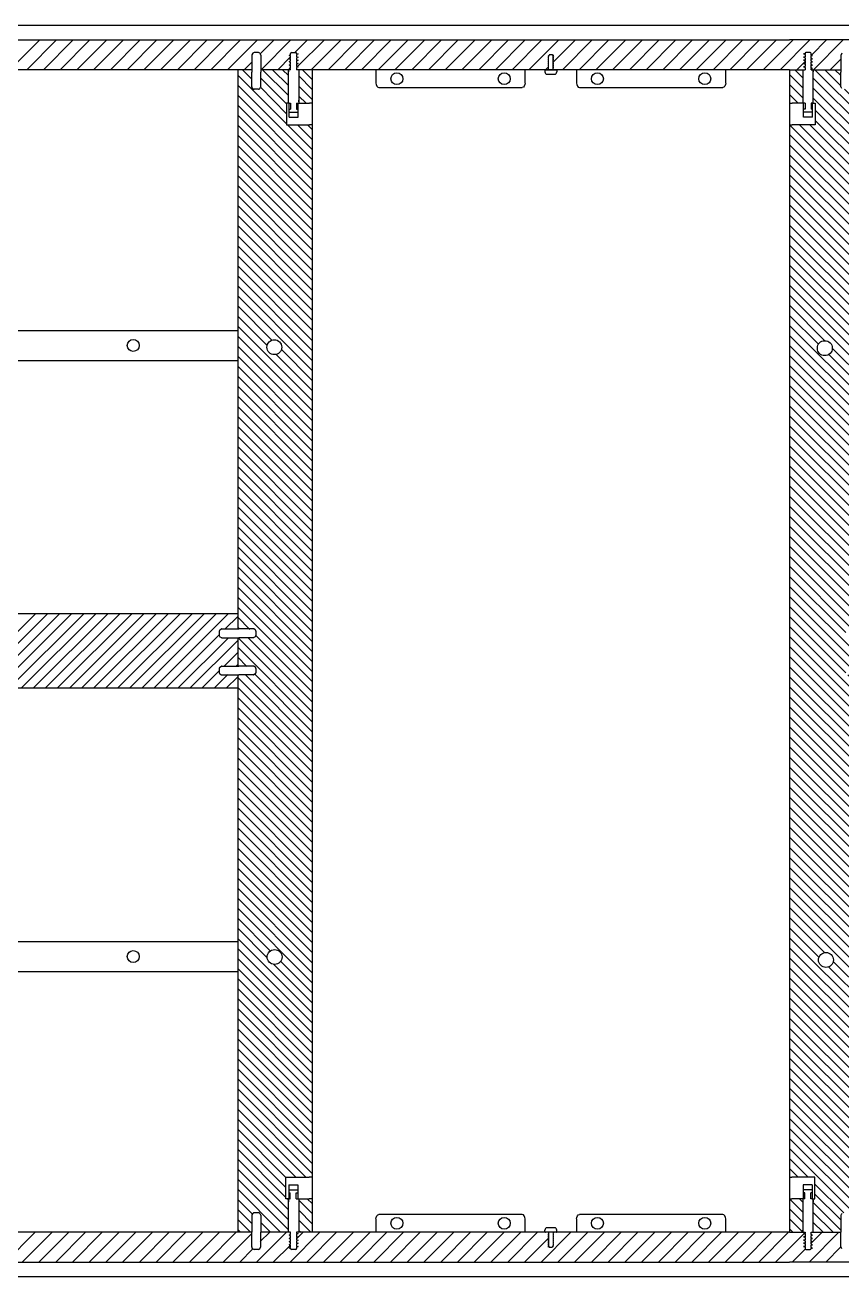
# Model space of a CAD drawing. Header units: millimetres. Extents: x 87 to 2337, y 122 to 625.
# Drawn here: x 892.6 to 947.4, y 317.8 to 401.8 of the extents above; entities that cross this region are included whole.
import ezdxf

# ---------------------------------------------------------------- set-up
doc = ezdxf.new("R2010")
doc.units = ezdxf.units.MM
doc.layers.get('0').update_dxf_attribs({"color": 255})
doc.layers.add('GIUNZIONI', color=2, linetype='Continuous')
doc.layers.add('VITI', color=4, linetype='Continuous')

msp = doc.modelspace()

# ---------------------------------------------------------------- hatches: boundary and pattern name
at = {"layer": 'GIUNZIONI'}
h = msp.add_hatch(dxfattribs=at)
h.set_pattern_fill('ANSI31', color=8, scale=0.15, angle=90)
h.paths.add_polyline_path([(911.85, 398.789), (910.95, 398.789), (910.95, 396.538), (911.011, 396.538), (911.104, 396.538), (911.67, 396.538), (911.85, 396.538)])
h = msp.add_hatch(dxfattribs=at)
h.set_pattern_fill('ANSI31', color=8, scale=0.15, angle=90)
h.paths.add_polyline_path([(948.85, 398.789), (947.9, 398.789), (947.9, 398.636), (947.9, 397.632), (947.8, 397.482), (947.4, 397.482), (947.3, 397.633), (947.3, 398.789), (945.45, 398.789), (945.45, 396.538), (945.585, 396.538), (945.585, 395.278), (945.585, 395.098), (944.595, 395.098), (944.03, 395.098), (943.85, 395.098), (943.85, 324.48), (944.005, 324.48), (944.57, 324.48), (945.56, 324.48), (945.56, 324.3), (945.56, 323.04), (945.45, 323.04), (945.45, 320.789), (947.3, 320.789), (947.3, 320.792), (947.3, 320.932), (947.3, 321.942), (947.4, 322.093), (947.8, 322.093), (947.9, 321.943), (947.9, 320.789), (948.688, 320.789), (948.85, 320.95), (948.85, 358.179), (947.776, 358.179), (947.626, 358.279), (947.626, 358.679), (947.777, 358.779), (948.85, 358.779), (948.85, 360.679), (947.776, 360.679), (947.626, 360.779), (947.626, 361.179), (947.777, 361.279), (948.85, 361.279)])
h.paths.add_polyline_path([(946.722, 380.108, -1), (945.722, 380.108, -1)], flags=16)
h.paths.add_polyline_path([(946.797, 339.062, -1), (945.797, 339.062, -1)], flags=16)
h = msp.add_hatch(dxfattribs=at)
h.set_pattern_fill('ANSI31', color=8, scale=0.15, angle=90)
h.paths.add_polyline_path([(944.75, 398.789), (943.85, 398.789), (943.85, 396.538), (944.03, 396.538), (944.595, 396.538), (944.689, 396.538), (944.75, 396.538)])
h = msp.add_hatch(dxfattribs=at)
h.set_pattern_fill('ANSI31', color=8, scale=0.15, angle=90)
h.paths.add_polyline_path([(911.85, 323.04), (911.645, 323.04), (911.079, 323.04), (910.986, 323.04), (910.95, 323.039), (910.95, 320.789), (911.85, 320.789)])
h = msp.add_hatch(dxfattribs=at)
h.set_pattern_fill('ANSI31', color=8, scale=0.15, angle=90)
h.paths.add_polyline_path([(944.75, 323.039), (944.664, 323.04), (944.57, 323.04), (944.005, 323.04), (943.85, 323.04), (943.85, 320.789), (944.75, 320.789)])

# ---------------------------------------------------------------- linework, layer by layer
for p, q in [((837.85, 401.789), (1017.85, 401.789)), ((846.85, 400.789), (943.85, 400.789)), ((1008.85, 400.789), (943.85, 400.789)), ((907.8, 398.789), (850.3, 398.789)), ((906.85, 398.789), (906.85, 361.279)), ((910.4, 398.789), (908.4, 398.789)), ((943.85, 398.789), (910.8, 398.789)), ((911.85, 398.789), (911.85, 320.789)), ((927.5, 398.789), (928.2, 398.789)), ((943.85, 398.789), (944.9, 398.789)), ((943.85, 398.789), (943.85, 320.789)), ((945.3, 398.789), (947.3, 398.789)), ((840.85, 381.289), (906.85, 381.289)), ((840.85, 379.289), (906.85, 379.289)), ((906.85, 362.289), (840.85, 362.289)), ((906.85, 360.679), (906.85, 358.779)), ((906.85, 358.179), (906.85, 320.789)), ((906.85, 357.289), (840.85, 357.289)), ((840.85, 340.289), (906.85, 340.289)), ((840.85, 338.289), (906.85, 338.289)), ((907.8, 320.789), (850.3, 320.789)), ((910.4, 320.789), (908.4, 320.789)), ((943.85, 320.789), (910.8, 320.789)), ((943.85, 320.789), (944.9, 320.789)), ((945.3, 320.789), (947.3, 320.789)), ((846.85, 318.789), (943.85, 318.789)), ((1008.85, 318.789), (943.85, 318.789)), ((1017.85, 317.789), (837.85, 317.789))]:
    msp.add_line(p, q)
at = {"layer": 'GIUNZIONI', "color": 8, "linetype": 'Continuous'}
for p, q in [((910.114, 395.166), (906.85, 398.43)), ((907.8, 398.154), (907.165, 398.789)), ((910.114, 396.513), (908.4, 398.227)), ((910.25, 397.051), (908.512, 398.789)), ((910.25, 397.724), (909.185, 398.789)), ((910.25, 398.398), (909.859, 398.789)), ((911.85, 392.757), (906.85, 397.757)), ((910.114, 395.839), (908.392, 397.62)), ((911.85, 392.083), (906.85, 397.083)), ((911.85, 391.41), (906.85, 396.41)), ((911.85, 390.736), (906.85, 395.736)), ((911.85, 390.063), (906.85, 395.063)), ((911.85, 393.43), (910.182, 395.098)), ((911.85, 394.104), (910.856, 395.098)), ((911.85, 394.777), (911.529, 395.098)), ((911.85, 389.389), (906.85, 394.389)), ((911.85, 388.716), (906.85, 393.716)), ((911.85, 388.042), (906.85, 393.042)), ((911.85, 387.369), (906.85, 392.369)), ((911.85, 386.695), (906.85, 391.695)), ((911.85, 386.022), (906.85, 391.022)), ((911.85, 385.348), (906.85, 390.348)), ((911.85, 384.675), (906.85, 389.675)), ((911.85, 384.001), (906.85, 389.001)), ((911.85, 383.328), (906.85, 388.328)), ((911.85, 382.654), (906.85, 387.654)), ((911.85, 381.981), (906.85, 386.981)), ((911.85, 381.307), (906.85, 386.307)), ((911.85, 380.633), (906.85, 385.633)), ((911.85, 379.96), (906.85, 384.96)), ((911.85, 379.286), (906.85, 384.286)), ((911.85, 378.613), (906.85, 383.613)), ((909.143, 380.646), (906.85, 382.939)), ((908.823, 380.293), (906.85, 382.266)), ((911.85, 376.592), (906.85, 381.592)), ((911.85, 375.919), (906.85, 380.919)), ((911.85, 375.245), (906.85, 380.245)), ((911.85, 377.266), (909.427, 379.688)), ((911.85, 377.939), (909.78, 380.009)), ((911.85, 374.572), (906.85, 379.572)), ((911.85, 373.898), (906.85, 378.898)), ((911.85, 373.225), (906.85, 378.225)), ((911.85, 372.551), (906.85, 377.551)), ((911.85, 371.878), (906.85, 376.878)), ((911.85, 371.204), (906.85, 376.204)), ((911.85, 370.531), (906.85, 375.531)), ((911.85, 369.857), (906.85, 374.857)), ((911.85, 369.184), (906.85, 374.184)), ((911.85, 368.51), (906.85, 373.51)), ((911.85, 367.837), (906.85, 372.837)), ((911.85, 367.163), (906.85, 372.163)), ((911.85, 366.49), (906.85, 371.49)), ((911.85, 365.816), (906.85, 370.816)), ((911.85, 365.143), (906.85, 370.143)), ((911.85, 364.469), (906.85, 369.469)), ((911.85, 363.796), (906.85, 368.796)), ((911.85, 363.122), (906.85, 368.122)), ((911.85, 362.448), (906.85, 367.448)), ((911.85, 361.775), (906.85, 366.775)), ((911.85, 361.101), (906.85, 366.101)), ((911.85, 360.428), (906.85, 365.428)), ((911.85, 359.754), (906.85, 364.754)), ((911.85, 359.081), (906.85, 364.081)), ((911.85, 358.407), (906.85, 363.407)), ((911.85, 357.734), (906.85, 362.734)), ((907.67, 361.24), (906.85, 362.06)), ((906.963, 361.274), (906.85, 361.387)), ((911.85, 355.713), (906.884, 360.679)), ((911.85, 356.387), (907.558, 360.679)), ((911.85, 357.06), (908.073, 360.837)), ((911.85, 355.04), (906.85, 360.04)), ((907.467, 358.749), (906.85, 359.366)), ((911.85, 353.019), (906.85, 358.019)), ((911.85, 353.693), (907.364, 358.179)), ((911.85, 354.366), (907.992, 358.224)), ((911.85, 352.346), (906.85, 357.346)), ((911.85, 351.672), (906.85, 356.672)), ((911.85, 350.999), (906.85, 355.999)), ((911.85, 350.325), (906.85, 355.325)), ((911.85, 349.652), (906.85, 354.652)), ((911.85, 348.978), (906.85, 353.978)), ((911.85, 348.305), (906.85, 353.305)), ((911.85, 347.631), (906.85, 352.631)), ((911.85, 346.958), (906.85, 351.958)), ((911.85, 346.284), (906.85, 351.284)), ((911.85, 345.61), (906.85, 350.61)), ((911.85, 344.937), (906.85, 349.937)), ((911.85, 344.263), (906.85, 349.263)), ((911.85, 343.59), (906.85, 348.59)), ((911.85, 342.916), (906.85, 347.916)), ((911.85, 342.243), (906.85, 347.243)), ((911.85, 341.569), (906.85, 346.569)), ((911.85, 340.896), (906.85, 345.896)), ((911.85, 340.222), (906.85, 345.222)), ((911.85, 339.549), (906.85, 344.549)), ((911.85, 338.875), (906.85, 343.875)), ((911.85, 338.202), (906.85, 343.202)), ((911.85, 337.528), (906.85, 342.528)), ((909.036, 339.669), (906.85, 341.855)), ((908.827, 339.204), (906.85, 341.181)), ((911.85, 335.508), (906.85, 340.508)), ((911.85, 334.834), (906.85, 339.834)), ((911.85, 334.161), (906.85, 339.161)), ((911.85, 336.181), (909.269, 338.762)), ((911.85, 336.855), (909.733, 338.972)), ((911.85, 333.487), (906.85, 338.487)), ((911.85, 332.814), (906.85, 337.814)), ((911.85, 332.14), (906.85, 337.14)), ((911.85, 331.467), (906.85, 336.467)), ((911.85, 330.793), (906.85, 335.793)), ((911.85, 330.12), (906.85, 335.12)), ((911.85, 329.446), (906.85, 334.446)), ((911.85, 328.773), (906.85, 333.773)), ((911.85, 328.099), (906.85, 333.099)), ((911.85, 327.425), (906.85, 332.425)), ((911.85, 326.752), (906.85, 331.752)), ((911.85, 326.078), (906.85, 331.078)), ((911.85, 325.405), (906.85, 330.405)), ((911.85, 324.731), (906.85, 329.731)), ((911.428, 324.48), (906.85, 329.058)), ((910.755, 324.48), (906.85, 328.384)), ((910.089, 324.471), (906.85, 327.711)), ((910.089, 323.798), (906.85, 327.037)), ((910.089, 323.124), (906.85, 326.364)), ((910.25, 322.29), (906.85, 325.69)), ((910.25, 321.617), (906.85, 325.017)), ((910.25, 320.943), (906.85, 324.343)), ((909.731, 320.789), (906.85, 323.67)), ((907.853, 321.993), (906.85, 322.996)), ((910.25, 322.964), (910.174, 323.04)), ((907.821, 321.351), (906.85, 322.323)), ((907.71, 320.789), (906.85, 321.649)), ((907.037, 320.789), (906.85, 320.976)), ((909.057, 320.789), (908.4, 321.446))]:
    msp.add_line(p, q, dxfattribs=at)
at = {"layer": 'GIUNZIONI'}
for p, q in [((916.125, 398.789), (916.125, 397.889)), ((926.125, 397.889), (926.125, 398.789)), ((929.575, 398.789), (929.575, 397.889)), ((939.575, 397.889), (939.575, 398.789)), ((916.325, 397.589), (925.925, 397.589)), ((929.775, 397.589), (939.375, 397.589)), ((925.925, 321.989), (916.325, 321.989)), ((939.375, 321.989), (929.775, 321.989)), ((916.125, 321.689), (916.125, 320.789)), ((926.125, 320.789), (926.125, 321.689)), ((929.575, 321.689), (929.575, 320.789)), ((939.575, 320.789), (939.575, 321.689))]:
    msp.add_line(p, q, dxfattribs=at)
for points in [[(916.125, 397.889), (916.125, 397.769), (916.205, 397.589), (916.325, 397.589)], [(926.125, 397.889), (926.125, 397.769), (926.045, 397.589), (925.925, 397.589)], [(929.575, 397.889), (929.575, 397.769), (929.655, 397.589), (929.775, 397.589)], [(939.575, 397.889), (939.575, 397.769), (939.495, 397.589), (939.375, 397.589)], [(916.125, 321.689), (916.125, 321.809), (916.205, 321.989), (916.325, 321.989)], [(926.125, 321.689), (926.125, 321.809), (926.045, 321.989), (925.925, 321.989)], [(929.575, 321.689), (929.575, 321.809), (929.655, 321.989), (929.775, 321.989)], [(939.575, 321.689), (939.575, 321.809), (939.495, 321.989), (939.375, 321.989)]]:
    msp.add_open_spline(points, degree=3, dxfattribs=at)
at = {"layer": 'VITI', "color": 8, "linetype": 'Continuous'}
for p, q in [((891.58, 398.789), (893.58, 400.789)), ((892.703, 398.789), (894.703, 400.789)), ((893.825, 398.789), (895.825, 400.789)), ((894.948, 398.789), (896.948, 400.789)), ((896.071, 398.789), (898.071, 400.789)), ((897.193, 398.789), (899.193, 400.789)), ((898.316, 398.789), (900.316, 400.789)), ((899.438, 398.789), (901.438, 400.789)), ((900.561, 398.789), (902.561, 400.789)), ((901.683, 398.789), (903.683, 400.789)), ((902.806, 398.789), (904.806, 400.789)), ((903.928, 398.789), (905.928, 400.789)), ((905.051, 398.789), (907.051, 400.789)), ((906.173, 398.789), (908.173, 400.789)), ((908.357, 399.85), (909.296, 400.789)), ((908.418, 398.789), (910.418, 400.789)), ((910.691, 399.939), (911.541, 400.789)), ((910.87, 398.996), (912.663, 400.789)), ((911.786, 398.789), (913.786, 400.789)), ((912.908, 398.789), (914.908, 400.789)), ((914.031, 398.789), (916.031, 400.789)), ((915.154, 398.789), (917.154, 400.789)), ((916.276, 398.789), (918.276, 400.789)), ((917.399, 398.789), (919.399, 400.789)), ((918.521, 398.789), (920.521, 400.789)), ((919.644, 398.789), (921.644, 400.789)), ((920.766, 398.789), (922.766, 400.789)), ((921.889, 398.789), (923.889, 400.789)), ((923.011, 398.789), (925.011, 400.789)), ((924.134, 398.789), (926.134, 400.789)), ((925.256, 398.789), (927.256, 400.789)), ((926.379, 398.789), (928.379, 400.789)), ((928, 399.287), (929.501, 400.789)), ((928.624, 398.789), (930.624, 400.789)), ((929.746, 398.789), (931.746, 400.789)), ((930.869, 398.789), (932.869, 400.789)), ((931.992, 398.789), (933.992, 400.789)), ((933.114, 398.789), (935.114, 400.789)), ((934.237, 398.789), (936.237, 400.789)), ((935.359, 398.789), (937.359, 400.789)), ((936.482, 398.789), (938.482, 400.789)), ((937.604, 398.789), (939.604, 400.789)), ((938.727, 398.789), (940.727, 400.789)), ((939.849, 398.789), (941.849, 400.789)), ((940.972, 398.789), (942.972, 400.789)), ((942.094, 398.789), (944.094, 400.789)), ((943.217, 398.789), (945.217, 400.789)), ((945.328, 399.777), (946.339, 400.789)), ((945.462, 398.789), (947.462, 400.789)), ((907.296, 398.789), (907.8, 399.293)), ((909.541, 398.789), (910.4, 399.648)), ((944.339, 398.789), (944.9, 399.349)), ((946.584, 398.789), (947.3, 399.504)), ((910.8, 398.925), (910.842, 398.968)), ((927.501, 398.789), (927.7, 398.987)), ((888.291, 357.289), (893.291, 362.289)), ((889.1, 357.289), (894.1, 362.289)), ((889.908, 357.289), (894.908, 362.289)), ((890.716, 357.289), (895.716, 362.289)), ((891.524, 357.289), (896.524, 362.289)), ((892.332, 357.289), (897.332, 362.289)), ((893.141, 357.289), (898.141, 362.289)), ((893.949, 357.289), (898.949, 362.289)), ((894.757, 357.289), (899.757, 362.289)), ((895.565, 357.289), (900.565, 362.289)), ((896.374, 357.289), (901.374, 362.289)), ((897.182, 357.289), (902.182, 362.289)), ((897.99, 357.289), (902.99, 362.289)), ((898.798, 357.289), (903.798, 362.289)), ((899.607, 357.289), (904.607, 362.289)), ((900.415, 357.289), (905.415, 362.289)), ((901.223, 357.289), (906.223, 362.289)), ((906.021, 361.279), (906.85, 362.108)), ((906.829, 361.279), (906.85, 361.299)), ((902.031, 357.289), (905.62, 360.877)), ((902.839, 357.289), (906.229, 360.679)), ((903.648, 357.289), (906.85, 360.491)), ((905.946, 358.779), (906.85, 359.683)), ((906.754, 358.779), (906.85, 358.875)), ((904.456, 357.289), (905.62, 358.453)), ((905.264, 357.289), (906.184, 358.209)), ((906.072, 357.289), (906.85, 358.066)), ((891.28, 318.789), (893.28, 320.789)), ((892.403, 318.789), (894.403, 320.789)), ((893.525, 318.789), (895.525, 320.789)), ((894.648, 318.789), (896.648, 320.789)), ((895.77, 318.789), (897.77, 320.789)), ((896.893, 318.789), (898.893, 320.789)), ((898.015, 318.789), (900.015, 320.789)), ((899.138, 318.789), (901.138, 320.789)), ((900.26, 318.789), (902.26, 320.789)), ((901.383, 318.789), (903.383, 320.789)), ((902.505, 318.789), (904.505, 320.789)), ((903.628, 318.789), (905.628, 320.789)), ((904.751, 318.789), (906.751, 320.789)), ((905.873, 318.789), (907.8, 320.716)), ((908.118, 318.789), (910.118, 320.789)), ((908.368, 320.161), (908.996, 320.789)), ((910.363, 318.789), (912.363, 320.789)), ((910.8, 320.348), (911.241, 320.789)), ((911.486, 318.789), (913.486, 320.789)), ((912.608, 318.789), (914.608, 320.789)), ((913.731, 318.789), (915.731, 320.789)), ((914.853, 318.789), (916.853, 320.789)), ((915.976, 318.789), (917.976, 320.789)), ((917.098, 318.789), (919.098, 320.789)), ((918.221, 318.789), (920.221, 320.789)), ((919.343, 318.789), (921.343, 320.789)), ((920.466, 318.789), (922.466, 320.789)), ((921.589, 318.789), (923.589, 320.789)), ((922.711, 318.789), (924.711, 320.789)), ((923.834, 318.789), (925.834, 320.789)), ((924.956, 318.789), (926.956, 320.789)), ((926.079, 318.789), (927.66, 320.37)), ((927.201, 318.789), (929.201, 320.789)), ((927.676, 320.386), (927.7, 320.41)), ((928.009, 320.719), (928.079, 320.789)), ((928.324, 318.789), (930.324, 320.789)), ((929.446, 318.789), (931.446, 320.789)), ((930.569, 318.789), (932.569, 320.789)), ((931.691, 318.789), (933.691, 320.789)), ((932.814, 318.789), (934.814, 320.789)), ((933.936, 318.789), (935.936, 320.789)), ((935.059, 318.789), (937.059, 320.789)), ((936.181, 318.789), (938.181, 320.789)), ((937.304, 318.789), (939.304, 320.789)), ((938.427, 318.789), (940.427, 320.789)), ((939.549, 318.789), (941.549, 320.789)), ((940.672, 318.789), (942.672, 320.789)), ((941.794, 318.789), (943.794, 320.789)), ((942.917, 318.789), (944.819, 320.691)), ((945.162, 318.789), (947.162, 320.789)), ((945.3, 320.05), (946.039, 320.789)), ((906.996, 318.789), (907.878, 319.671)), ((909.241, 318.789), (910.384, 319.932)), ((944.039, 318.789), (944.9, 319.65)), ((946.284, 318.789), (947.3, 319.804))]:
    msp.add_line(p, q, dxfattribs=at)
at = {"layer": 'VITI'}
for p, q in [((907.87, 399.892), (907.808, 399.799)), ((908.246, 399.936), (907.953, 399.936)), ((908.33, 399.891), (908.392, 399.798)), ((910.4, 399.791), (910.4, 399.889)), ((910.45, 399.939), (910.75, 399.939)), ((910.8, 399.889), (910.8, 399.863)), ((910.8, 399.863), (910.9, 399.86)), ((910.9, 399.86), (910.8, 399.812)), ((944.9, 399.863), (944.8, 399.86)), ((944.8, 399.86), (944.9, 399.812)), ((944.9, 399.889), (944.9, 399.863)), ((945.25, 399.939), (944.95, 399.939)), ((945.3, 399.791), (945.3, 399.889)), ((947.37, 399.891), (947.308, 399.798)), ((907.8, 399.771), (907.8, 398.776)), ((908.4, 399.77), (908.4, 398.776)), ((910.3, 399.743), (910.4, 399.791)), ((910.4, 399.741), (910.3, 399.743)), ((910.3, 399.526), (910.4, 399.575)), ((910.4, 399.525), (910.3, 399.526)), ((910.3, 399.31), (910.4, 399.359)), ((910.4, 399.308), (910.3, 399.31)), ((910.3, 399.094), (910.4, 399.142)), ((910.4, 399.092), (910.3, 399.094)), ((910.4, 399.575), (910.4, 399.741)), ((910.4, 399.359), (910.4, 399.525)), ((910.4, 399.142), (910.4, 399.308)), ((910.4, 398.926), (910.4, 399.092)), ((910.8, 399.812), (910.8, 399.646)), ((910.8, 399.646), (910.9, 399.644)), ((910.9, 399.644), (910.8, 399.596)), ((910.8, 399.596), (910.8, 399.43)), ((910.8, 399.43), (910.9, 399.427)), ((910.9, 399.427), (910.8, 399.38)), ((910.8, 399.38), (910.8, 399.214)), ((910.8, 399.214), (910.9, 399.211)), ((910.9, 399.211), (910.8, 399.164)), ((910.8, 399.164), (910.8, 398.998)), ((927.704, 399.695), (927.65, 399.67)), ((927.65, 399.67), (927.7, 399.659)), ((927.7, 399.56), (927.65, 399.536)), ((927.65, 399.536), (927.7, 399.526)), ((927.7, 399.427), (927.65, 399.402)), ((927.65, 399.402), (927.7, 399.392)), ((927.7, 399.293), (927.65, 399.268)), ((927.65, 399.268), (927.7, 399.258)), ((927.7, 399.159), (927.65, 399.135)), ((927.65, 399.135), (927.7, 399.124)), ((927.7, 399.025), (927.65, 399.001)), ((927.65, 399.001), (927.7, 398.99)), ((927.7, 399.56), (927.7, 399.653)), ((927.7, 399.427), (927.7, 399.526)), ((927.7, 399.293), (927.7, 399.392)), ((927.7, 399.159), (927.7, 399.258)), ((927.7, 399.025), (927.7, 399.124)), ((927.713, 399.723), (927.738, 399.791)), ((927.962, 399.791), (927.738, 399.791)), ((927.979, 399.744), (927.962, 399.791)), ((928.041, 399.74), (927.979, 399.744)), ((927.991, 399.711), (928.041, 399.74)), ((928, 399.614), (928, 399.653)), ((928.05, 399.608), (928, 399.614)), ((928, 399.579), (928.05, 399.608)), ((928, 399.48), (928, 399.579)), ((928.05, 399.474), (928, 399.48)), ((928, 399.445), (928.05, 399.474)), ((928, 399.346), (928, 399.445)), ((928.05, 399.34), (928, 399.346)), ((928, 399.311), (928.05, 399.34)), ((928, 399.213), (928, 399.311)), ((928.05, 399.206), (928, 399.213)), ((928, 399.178), (928.05, 399.206)), ((928, 399.079), (928, 399.178)), ((928.05, 399.073), (928, 399.079)), ((928, 399.044), (928.05, 399.073)), ((928, 398.945), (928, 399.044)), ((944.9, 399.646), (944.8, 399.644)), ((944.8, 399.644), (944.9, 399.596)), ((944.9, 399.43), (944.8, 399.427)), ((944.8, 399.427), (944.9, 399.38)), ((944.9, 399.214), (944.8, 399.211)), ((944.8, 399.211), (944.9, 399.164)), ((944.9, 399.812), (944.9, 399.646)), ((944.9, 399.596), (944.9, 399.43)), ((944.9, 399.38), (944.9, 399.214)), ((944.9, 399.164), (944.9, 398.998)), ((945.4, 399.743), (945.3, 399.791)), ((945.3, 399.741), (945.4, 399.743)), ((945.3, 399.575), (945.3, 399.741)), ((945.4, 399.526), (945.3, 399.575)), ((945.3, 399.525), (945.4, 399.526)), ((945.3, 399.359), (945.3, 399.525)), ((945.4, 399.31), (945.3, 399.359)), ((945.3, 399.308), (945.4, 399.31)), ((945.3, 399.142), (945.3, 399.308)), ((945.4, 399.094), (945.3, 399.142)), ((945.3, 399.092), (945.4, 399.094)), ((945.3, 398.926), (945.3, 399.092)), ((947.3, 399.77), (947.3, 398.776)), ((907.8, 398.776), (907.8, 398.636)), ((907.8, 397.647), (907.8, 398.635)), ((908.4, 398.776), (908.4, 398.636)), ((908.4, 397.647), (908.4, 398.636)), ((910.25, 396.539), (910.25, 398.789)), ((910.25, 398.739), (910.25, 398.639)), ((910.3, 398.878), (910.4, 398.926)), ((910.4, 398.876), (910.3, 398.878)), ((910.4, 398.789), (910.4, 398.876)), ((910.8, 398.998), (910.9, 398.995)), ((910.9, 398.995), (910.8, 398.948)), ((910.8, 398.948), (910.8, 398.789)), ((910.95, 398.789), (910.95, 396.539)), ((927.45, 398.739), (927.45, 398.639)), ((927.45, 398.639), (927.45, 398.639)), ((927.6, 398.489), (928.1, 398.489)), ((927.7, 398.891), (927.65, 398.867)), ((927.65, 398.867), (927.7, 398.856)), ((927.7, 398.891), (927.7, 398.99)), ((927.7, 398.789), (927.7, 398.856)), ((928.05, 398.939), (928, 398.945)), ((928, 398.91), (928.05, 398.939)), ((928, 398.789), (928, 398.91)), ((928.25, 398.739), (928.25, 398.639)), ((928.25, 398.639), (928.25, 398.639)), ((944.75, 398.789), (944.75, 396.539)), ((944.9, 398.998), (944.8, 398.995)), ((944.8, 398.995), (944.9, 398.948)), ((944.9, 398.948), (944.9, 398.789)), ((945.4, 398.878), (945.3, 398.926)), ((945.3, 398.876), (945.4, 398.878)), ((945.3, 398.789), (945.3, 398.876)), ((945.45, 396.539), (945.45, 398.789)), ((945.45, 398.739), (945.45, 398.639)), ((947.3, 398.776), (947.3, 398.636)), ((947.3, 397.647), (947.3, 398.636)), ((907.87, 397.527), (907.808, 397.62)), ((908.246, 397.482), (907.953, 397.482)), ((908.33, 397.527), (908.392, 397.62)), ((947.37, 397.527), (947.308, 397.62)), ((910.299, 396.538), (910.114, 396.538)), ((910.114, 396.538), (910.114, 395.278)), ((910.25, 396.539), (910.4, 396.539)), ((910.303, 395.602), (910.299, 396.538)), ((910.4, 396.539), (910.4, 396.139)), ((910.8, 396.539), (910.8, 396.139)), ((910.8, 396.539), (910.95, 396.539)), ((910.9, 395.605), (910.9, 396.539)), ((910.9, 396.539), (911.011, 396.538)), ((910.95, 396.639), (910.95, 396.739)), ((911.011, 396.538), (911.104, 396.538)), ((911.104, 396.538), (911.67, 396.538)), ((911.85, 396.538), (911.67, 396.538)), ((943.85, 396.538), (944.03, 396.538)), ((944.595, 396.538), (944.03, 396.538)), ((944.689, 396.538), (944.595, 396.538)), ((944.8, 396.539), (944.689, 396.538)), ((944.9, 396.539), (944.75, 396.539)), ((944.8, 395.605), (944.8, 396.539)), ((944.9, 396.539), (944.9, 396.139)), ((945.45, 396.539), (945.3, 396.539)), ((945.3, 396.539), (945.3, 396.139)), ((945.397, 395.602), (945.401, 396.538)), ((945.401, 396.538), (945.585, 396.538)), ((945.585, 396.538), (945.585, 395.278)), ((910.3, 396.139), (910.4, 396.139)), ((910.301, 395.939), (910.9, 395.939)), ((910.8, 396.139), (910.9, 396.139)), ((944.9, 396.139), (944.8, 396.139)), ((945.398, 395.939), (944.8, 395.939)), ((945.399, 396.139), (945.3, 396.139)), ((910.114, 395.278), (910.114, 395.098)), ((910.114, 395.098), (911.104, 395.098)), ((910.303, 395.602), (910.9, 395.605)), ((911.104, 395.098), (911.67, 395.098)), ((911.85, 395.098), (911.67, 395.098)), ((943.85, 395.098), (944.03, 395.098)), ((944.595, 395.098), (944.03, 395.098)), ((945.585, 395.098), (944.595, 395.098)), ((945.397, 395.602), (944.8, 395.605)), ((945.585, 395.278), (945.585, 395.098)), ((905.664, 361.209), (905.758, 361.271)), ((905.785, 361.279), (906.78, 361.279)), ((906.78, 361.279), (906.92, 361.279)), ((907.908, 361.279), (906.92, 361.279)), ((908.029, 361.209), (907.935, 361.271)), ((905.62, 361.125), (905.62, 360.832)), ((905.664, 360.749), (905.757, 360.687)), ((905.785, 360.679), (906.78, 360.679)), ((906.78, 360.679), (906.92, 360.679)), ((907.908, 360.679), (906.92, 360.679)), ((908.029, 360.749), (907.936, 360.687)), ((908.073, 361.125), (908.073, 360.832)), ((905.664, 358.709), (905.758, 358.771)), ((905.785, 358.779), (906.78, 358.779)), ((906.78, 358.779), (906.92, 358.779)), ((907.908, 358.779), (906.92, 358.779)), ((908.029, 358.709), (907.935, 358.771)), ((905.62, 358.625), (905.62, 358.332)), ((905.664, 358.249), (905.757, 358.187)), ((905.785, 358.179), (906.78, 358.179)), ((906.78, 358.179), (906.92, 358.179)), ((907.908, 358.179), (906.92, 358.179)), ((908.029, 358.249), (907.936, 358.187)), ((908.073, 358.625), (908.073, 358.332)), ((910.089, 324.3), (910.089, 324.48)), ((910.089, 324.48), (911.079, 324.48)), ((910.089, 323.04), (910.089, 324.3)), ((911.079, 324.48), (911.645, 324.48)), ((911.825, 324.48), (911.645, 324.48)), ((943.825, 324.48), (944.005, 324.48)), ((944.57, 324.48), (944.005, 324.48)), ((945.56, 324.48), (944.57, 324.48)), ((945.56, 324.3), (945.56, 324.48)), ((945.56, 323.04), (945.56, 324.3)), ((910.278, 323.976), (910.274, 323.04)), ((910.275, 323.439), (910.375, 323.439)), ((910.276, 323.639), (910.875, 323.639)), ((910.278, 323.976), (910.875, 323.973)), ((910.375, 323.039), (910.375, 323.439)), ((910.775, 323.039), (910.775, 323.439)), ((910.775, 323.439), (910.875, 323.439)), ((910.875, 323.973), (910.875, 323.039)), ((945.372, 323.976), (944.775, 323.973)), ((944.775, 323.973), (944.775, 323.039)), ((945.373, 323.639), (944.775, 323.639)), ((944.875, 323.439), (944.775, 323.439)), ((944.875, 323.039), (944.875, 323.439)), ((945.374, 323.439), (945.275, 323.439)), ((945.275, 323.039), (945.275, 323.439)), ((945.372, 323.976), (945.376, 323.04)), ((910.274, 323.04), (910.089, 323.04)), ((910.25, 320.789), (910.25, 323.039)), ((910.25, 322.939), (910.25, 322.839)), ((910.274, 323.04), (910.375, 323.039)), ((910.775, 323.039), (910.875, 323.039)), ((910.875, 323.039), (910.986, 323.04)), ((910.95, 323.039), (910.95, 320.789)), ((910.986, 323.04), (911.079, 323.04)), ((911.079, 323.04), (911.645, 323.04)), ((911.85, 323.04), (911.645, 323.04)), ((943.825, 323.04), (944.005, 323.04)), ((944.57, 323.04), (944.005, 323.04)), ((944.664, 323.04), (944.57, 323.04)), ((944.775, 323.039), (944.664, 323.04)), ((944.75, 323.039), (944.75, 320.789)), ((944.875, 323.039), (944.75, 323.039)), ((945.376, 323.04), (945.275, 323.039)), ((945.376, 323.04), (945.56, 323.04)), ((945.45, 320.789), (945.45, 323.039)), ((945.45, 322.939), (945.45, 322.839)), ((907.8, 321.927), (907.8, 320.932)), ((907.87, 322.048), (907.808, 321.955)), ((908.246, 322.093), (907.953, 322.093)), ((908.33, 322.048), (908.392, 321.954)), ((908.4, 321.927), (908.4, 320.932)), ((947.3, 321.927), (947.3, 320.932)), ((947.37, 322.048), (947.308, 321.954)), ((907.8, 320.932), (907.8, 320.793)), ((908.4, 320.932), (908.4, 320.792)), ((927.45, 320.839), (927.45, 320.939)), ((927.45, 320.939), (927.45, 320.939)), ((928.1, 321.089), (927.6, 321.089)), ((928.25, 320.839), (928.25, 320.939)), ((928.25, 320.939), (928.25, 320.939)), ((944.75, 320.839), (944.75, 320.939)), ((947.3, 320.932), (947.3, 320.792)), ((907.8, 319.804), (907.8, 320.792)), ((908.4, 319.804), (908.4, 320.792)), ((910.3, 320.583), (910.4, 320.63)), ((910.4, 320.58), (910.3, 320.583)), ((910.3, 320.367), (910.4, 320.414)), ((910.4, 320.364), (910.3, 320.367)), ((910.3, 320.15), (910.4, 320.198)), ((910.4, 320.148), (910.3, 320.15)), ((910.4, 320.63), (910.4, 320.789)), ((910.4, 320.414), (910.4, 320.58)), ((910.4, 320.198), (910.4, 320.364)), ((910.4, 319.982), (910.4, 320.148)), ((910.8, 320.789), (910.8, 320.702)), ((910.8, 320.702), (910.9, 320.7)), ((910.9, 320.7), (910.8, 320.651)), ((910.8, 320.651), (910.8, 320.485)), ((910.8, 320.485), (910.9, 320.484)), ((910.9, 320.484), (910.8, 320.435)), ((910.8, 320.435), (910.8, 320.269)), ((910.8, 320.269), (910.9, 320.267)), ((910.9, 320.267), (910.8, 320.219)), ((910.8, 320.219), (910.8, 320.053)), ((910.8, 320.053), (910.9, 320.051)), ((910.9, 320.051), (910.8, 320.003)), ((928.2, 320.789), (927.5, 320.789)), ((927.7, 320.668), (927.65, 320.639)), ((927.65, 320.639), (927.7, 320.633)), ((927.7, 320.534), (927.65, 320.505)), ((927.65, 320.505), (927.7, 320.499)), ((927.7, 320.4), (927.65, 320.371)), ((927.65, 320.371), (927.7, 320.365)), ((927.7, 320.266), (927.65, 320.237)), ((927.65, 320.237), (927.7, 320.231)), ((927.7, 320.132), (927.65, 320.104)), ((927.65, 320.104), (927.7, 320.097)), ((927.7, 320.789), (927.7, 320.668)), ((927.7, 320.633), (927.7, 320.534)), ((927.7, 320.499), (927.7, 320.4)), ((927.7, 320.365), (927.7, 320.266)), ((927.7, 320.231), (927.7, 320.132)), ((927.7, 320.097), (927.7, 319.999)), ((928, 320.789), (928, 320.721)), ((928.05, 320.711), (928, 320.721)), ((928, 320.686), (928.05, 320.711)), ((928, 320.686), (928, 320.587)), ((928.05, 320.577), (928, 320.587)), ((928, 320.553), (928.05, 320.577)), ((928, 320.553), (928, 320.454)), ((928.05, 320.443), (928, 320.454)), ((928, 320.419), (928.05, 320.443)), ((928, 320.419), (928, 320.32)), ((928.05, 320.309), (928, 320.32)), ((928, 320.285), (928.05, 320.309)), ((928, 320.285), (928, 320.186)), ((928.05, 320.175), (928, 320.186)), ((928, 320.151), (928.05, 320.175)), ((928, 320.151), (928, 320.052)), ((928.05, 320.042), (928, 320.052)), ((928, 320.017), (928.05, 320.042)), ((944.9, 320.702), (944.8, 320.7)), ((944.8, 320.7), (944.9, 320.651)), ((944.9, 320.485), (944.8, 320.484)), ((944.8, 320.484), (944.9, 320.435)), ((944.9, 320.269), (944.8, 320.267)), ((944.8, 320.267), (944.9, 320.219)), ((944.9, 320.053), (944.8, 320.051)), ((944.8, 320.051), (944.9, 320.003)), ((944.9, 320.789), (944.9, 320.702)), ((944.9, 320.651), (944.9, 320.485)), ((944.9, 320.435), (944.9, 320.269)), ((944.9, 320.219), (944.9, 320.053)), ((945.3, 320.63), (945.3, 320.789)), ((945.4, 320.583), (945.3, 320.63)), ((945.3, 320.58), (945.4, 320.583)), ((945.3, 320.414), (945.3, 320.58)), ((945.4, 320.367), (945.3, 320.414)), ((945.3, 320.364), (945.4, 320.367)), ((945.3, 320.198), (945.3, 320.364)), ((945.4, 320.15), (945.3, 320.198)), ((945.3, 320.148), (945.4, 320.15)), ((945.3, 319.982), (945.3, 320.148)), ((947.3, 319.804), (947.3, 320.792)), ((907.87, 319.683), (907.808, 319.776)), ((908.246, 319.639), (907.953, 319.639)), ((908.33, 319.684), (908.392, 319.777)), ((910.3, 319.934), (910.4, 319.982)), ((910.4, 319.931), (910.3, 319.934)), ((910.3, 319.718), (910.4, 319.765)), ((910.4, 319.715), (910.3, 319.718)), ((910.4, 319.765), (910.4, 319.931)), ((910.4, 319.689), (910.4, 319.715)), ((910.75, 319.639), (910.45, 319.639)), ((910.8, 320.003), (910.8, 319.837)), ((910.8, 319.837), (910.9, 319.835)), ((910.9, 319.835), (910.8, 319.787)), ((910.8, 319.787), (910.8, 319.689)), ((927.7, 319.999), (927.65, 319.97)), ((927.65, 319.97), (927.7, 319.964)), ((927.709, 319.866), (927.659, 319.838)), ((927.659, 319.838), (927.721, 319.833)), ((927.7, 319.964), (927.7, 319.925)), ((927.721, 319.833), (927.738, 319.787)), ((927.738, 319.787), (927.962, 319.787)), ((927.987, 319.855), (927.962, 319.787)), ((927.995, 319.883), (928.05, 319.908)), ((928, 320.017), (928, 319.925)), ((928.05, 319.908), (928, 319.918)), ((944.9, 319.837), (944.8, 319.835)), ((944.8, 319.835), (944.9, 319.787)), ((944.9, 320.003), (944.9, 319.837)), ((944.9, 319.787), (944.9, 319.689)), ((944.95, 319.639), (945.25, 319.639)), ((945.4, 319.934), (945.3, 319.982)), ((945.3, 319.931), (945.4, 319.934)), ((945.3, 319.765), (945.3, 319.931)), ((945.4, 319.718), (945.3, 319.765)), ((945.3, 319.715), (945.4, 319.718)), ((945.3, 319.689), (945.3, 319.715)), ((947.37, 319.684), (947.308, 319.777))]:
    msp.add_line(p, q, dxfattribs=at)
for centre, radius in [((917.525, 398.189), 0.4), ((924.725, 398.189), 0.4), ((930.975, 398.189), 0.4), ((938.175, 398.189), 0.4), ((899.85, 380.289), 0.4), ((909.308, 380.174), 0.5), ((946.222, 380.108), 0.5), ((899.85, 339.289), 0.4), ((909.324, 339.259), 0.5), ((946.297, 339.062), 0.5), ((917.525, 321.389), 0.4), ((924.725, 321.389), 0.4), ((930.975, 321.389), 0.4), ((938.175, 321.389), 0.4)]:
    msp.add_circle(centre, radius, dxfattribs=at)
for centre, radius, start, end in [((907.953, 399.836), 0.1, 90, 146.29116), ((908.246, 399.836), 0.1, 33.56676, 90), ((910.45, 399.889), 0.05, 90, 180), ((910.75, 399.889), 0.05, 0, 90), ((944.95, 399.889), 0.05, 90, 180), ((945.25, 399.889), 0.05, 0, 90), ((907.85, 399.771), 0.05, 146.29116, 180), ((908.35, 399.77), 0.05, 0, 33.56676), ((927.9, 399.653), 0.2, 178.0665, 180), ((927.9, 399.653), 0.2, 159.44395, 167.73615), ((927.8, 399.653), 0.2, 0, 17.08956), ((947.35, 399.77), 0.05, 146.43324, 180), ((927.5, 398.739), 0.05, 90, 180), ((927.6, 398.639), 0.15, 180, 270), ((928.1, 398.639), 0.15, 270, 0), ((928.2, 398.739), 0.05, 0, 90), ((907.85, 397.647), 0.05, 180, 213.70884), ((907.953, 397.582), 0.1, 213.70884, 270), ((908.246, 397.582), 0.1, 270, 326.43324), ((908.35, 397.648), 0.05, 326.43324, 0), ((947.35, 397.648), 0.05, 180, 213.56676), ((905.72, 361.125), 0.1, 123.56676, 180), ((905.785, 361.229), 0.05, 90, 123.56676), ((907.907, 361.229), 0.05, 56.43324, 90), ((907.973, 361.125), 0.1, 0, 56.43324), ((905.72, 360.832), 0.1, 180, 236.29116), ((905.785, 360.729), 0.05, 236.29116, 270), ((907.908, 360.729), 0.05, 270, 303.70884), ((907.973, 360.832), 0.1, 303.70884, 0), ((905.72, 358.625), 0.1, 123.56676, 180), ((905.785, 358.729), 0.05, 90, 123.56676), ((907.907, 358.729), 0.05, 56.43324, 90), ((907.973, 358.625), 0.1, 0, 56.43324), ((905.72, 358.332), 0.1, 180, 236.29116), ((905.785, 358.229), 0.05, 236.29116, 270), ((907.908, 358.229), 0.05, 270, 303.70884), ((907.973, 358.332), 0.1, 303.70884, 0), ((907.85, 321.927), 0.05, 146.29116, 180), ((907.953, 321.993), 0.1, 90, 146.29116), ((908.246, 321.993), 0.1, 33.56676, 90), ((908.35, 321.927), 0.05, 0, 33.56676), ((947.35, 321.927), 0.05, 146.43324, 180), ((927.6, 320.939), 0.15, 90, 180), ((928.1, 320.939), 0.15, 0, 90), ((927.5, 320.839), 0.05, 180, 270), ((928.2, 320.839), 0.05, 270, 0), ((907.85, 319.804), 0.05, 180, 213.70884), ((907.953, 319.739), 0.1, 213.70884, 270), ((908.246, 319.739), 0.1, 270, 326.43324), ((908.35, 319.805), 0.05, 326.43324, 0), ((910.45, 319.689), 0.05, 180, 270), ((910.75, 319.689), 0.05, 270, 360), ((927.9, 319.925), 0.2, 180, 197.08956), ((927.8, 319.925), 0.2, 339.44395, 347.73615), ((927.8, 319.925), 0.2, 358.0665, 0), ((944.95, 319.689), 0.05, 180, 270), ((945.25, 319.689), 0.05, 270, 360), ((947.35, 319.805), 0.05, 180, 213.56676)]:
    msp.add_arc(centre, radius, start, end, dxfattribs=at)

doc.saveas('drawing.dxf')
